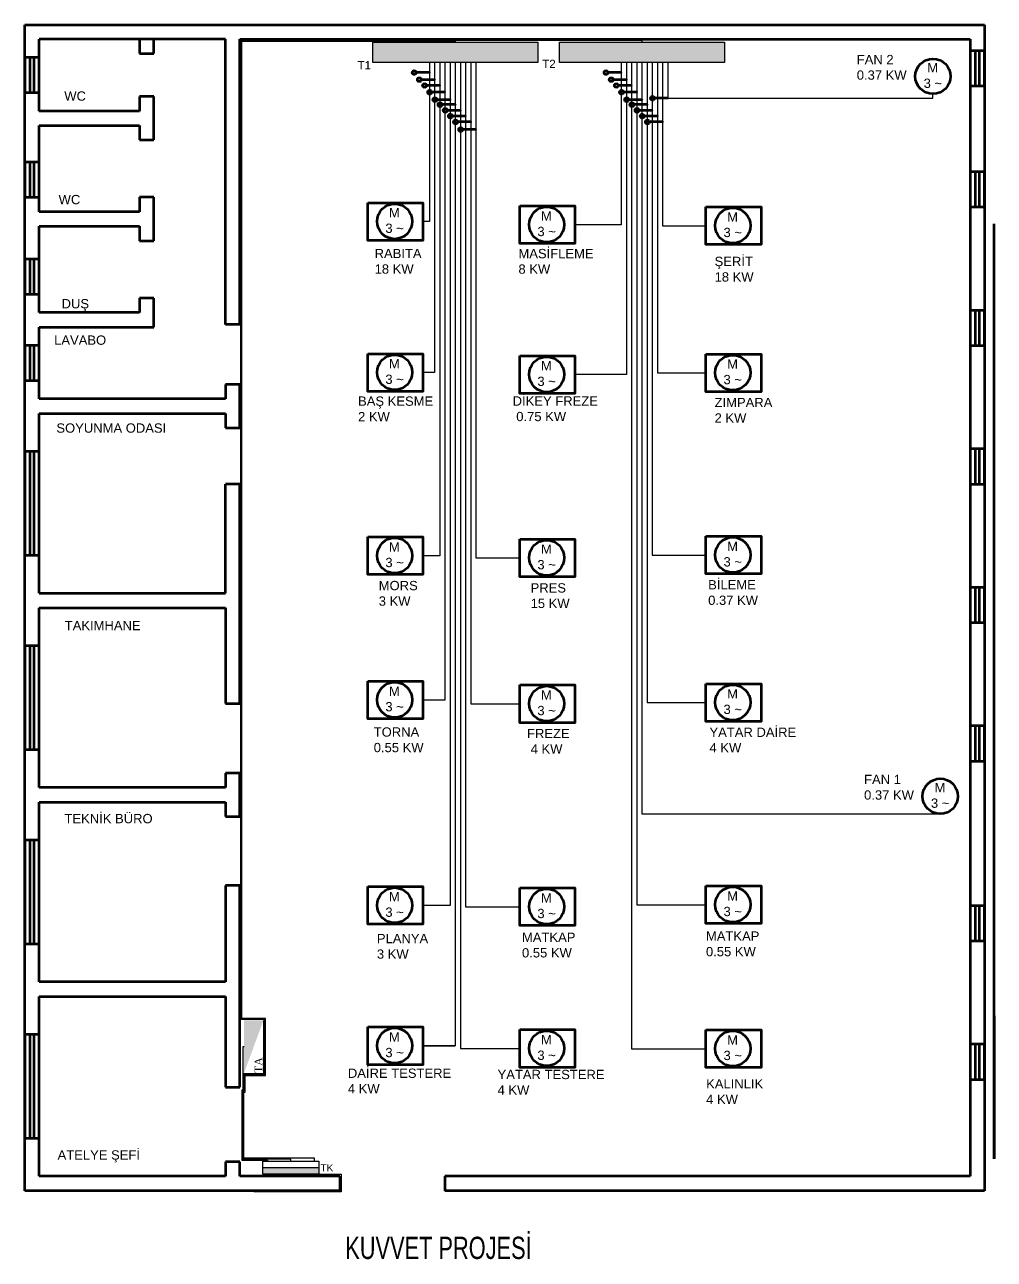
# Model space of a CAD drawing. Header units: millimetres. Extents: x -19303 to 6001, y -2568 to 3403.
# Drawn here: x -12971 to -8284, y -2568 to 3403 of the extents above; entities that cross this region are included whole.
import ezdxf

# ---------------------------------------------------------------- set-up
doc = ezdxf.new("R2010")
doc.units = ezdxf.units.MM
for name, color, linetype in [('AnaHat', 11, 'Continuous'), ('Müşterek', 131, 'Continuous'), ('S', 2, 'Continuous'), ('YazılarY.', 7, 'Continuous')]:
    doc.layers.add(name, color=color, linetype=linetype)
for name, color, linetype, lineweight in [('Duvar', 7, 'Continuous', 20), ('elk035', 3, 'Continuous', 30), ('pencere', 80, 'Continuous', 18)]:
    doc.layers.add(name, color=color, linetype=linetype, lineweight=lineweight)
doc.layers.add('KuvvetliAkım', color=7, linetype='Continuous', true_color=0x9898cc)
doc.styles.add('MEKAN', font='times.ttf')
doc.styles.get("Standard").update_dxf_attribs({"font": 'arial.ttf'})
doc.styles.add('style1', font='arial.ttf')

# ---------------------------------------------------------------- blocks, each defined once
blk = doc.blocks.new('B')
at = {"layer": 'elk035'}
blk.add_hatch(color=256, dxfattribs=at).paths.add_polyline_path([(2.5, 0, 1), (-2.5, 0, 1)])
blk.add_circle((0, 0), 2.5, dxfattribs=at)

msp = doc.modelspace()

# ---------------------------------------------------------------- hatches: boundary and pattern name
at = {"layer": 'AnaHat'}
h = msp.add_hatch(color=256, dxfattribs=at)
h.dxf.hatch_style = 1
h.paths.add_polyline_path([(-11548.3, -2156.1), (-11548.3, -2124.7), (-11819.6, -2124.7), (-11819.6, -2156.1)])
at = {"layer": 'KuvvetliAkım', "true_color": 0x9898cc}
h = msp.add_hatch(color=253, dxfattribs=at)
h.dxf.hatch_style = 1
h.paths.add_polyline_path([(-10490.5, 3220), (-10490.5, 3318.3), (-11288.3, 3318.3), (-11288.3, 3220)])
h = msp.add_hatch(color=253, dxfattribs=at)
h.dxf.hatch_style = 1
h.paths.add_polyline_path([(-9588.1, 3220), (-9588.1, 3318.3), (-10385.9, 3318.3), (-10385.9, 3220)])
at = {"layer": 'YazılarY.', "lineweight": 60}
msp.add_hatch(color=2, dxfattribs=at).paths.add_polyline_path([(-11816.9, -1413), (-11910.6, -1413), (-11910.6, -1667.9)])

# ---------------------------------------------------------------- linework, layer by layer
at = {"linetype": 'Continuous', "lineweight": 211}
for p, q in [((-12970.8, 3333.3), (-12970.8, 3403.3)), ((-12970.8, 3403.3), (-8400.8, 3403.3)), ((-8400.8, 3403.3), (-8330.8, 3403.3)), ((-8330.8, 3403.3), (-8330.8, -2166.7)), ((-12970.8, -2236.7), (-12970.8, 3333.3)), ((-12900.8, 2985.8), (-12900.8, 3333.3)), ((-12000.8, 3333.3), (-12900.8, 3333.3)), ((-12415.8, 3333.3), (-12415.8, 3263.3)), ((-12345.8, 3263.3), (-12345.8, 3333.3)), ((-12000.8, 1953.8), (-12000.8, 3333.3)), ((-11930.8, 3333.3), (-8400.8, 3333.3)), ((-11930.8, 1953.8), (-11930.8, 3333.3)), ((-8400.8, 3333.3), (-8400.8, -2166.7)), ((-12900.8, 3244.6), (-12970.8, 3244.6)), ((-12970.8, 3244.6), (-12970.8, 3074.6)), ((-12925.8, 3244.6), (-12945.8, 3244.6)), ((-12945.8, 3244.6), (-12945.8, 3074.6)), ((-12925.8, 3074.6), (-12925.8, 3244.6)), ((-12900.8, 3159.6), (-12900.8, 3244.6)), ((-12415.8, 3263.3), (-12345.8, 3263.3)), ((-8330.8, 3277.7), (-8400.8, 3277.7)), ((-8400.8, 3277.7), (-8400.8, 3107.7)), ((-8355.8, 3277.7), (-8375.8, 3277.7)), ((-8375.8, 3277.7), (-8375.8, 3107.7)), ((-8355.8, 3107.7), (-8355.8, 3277.7)), ((-8330.8, 3192.7), (-8330.8, 3277.7)), ((-8330.8, 3107.7), (-8330.8, 3192.7)), ((-12900.8, 3074.6), (-12900.8, 3159.6)), ((-8400.8, 3107.7), (-8330.8, 3107.7)), ((-12970.8, 3074.6), (-12900.8, 3074.6)), ((-12900.8, 2985.8), (-12900.8, 3074.6)), ((-12345.8, 3055.8), (-12415.8, 3055.8)), ((-12415.8, 3055.8), (-12415.8, 2985.8)), ((-12345.8, 2985.8), (-12345.8, 3055.8)), ((-12415.8, 2985.8), (-12900.8, 2985.8)), ((-12345.8, 2845.8), (-12345.8, 2985.8)), ((-12900.8, 2498.3), (-12900.8, 2915.8)), ((-12900.8, 2568.3), (-12900.8, 2915.8)), ((-12900.8, 2915.8), (-12415.8, 2915.8)), ((-12415.8, 2915.8), (-12415.8, 2845.8)), ((-12415.8, 2845.8), (-12345.8, 2845.8)), ((-12900.8, 2738.3), (-12970.8, 2738.3)), ((-12970.8, 2738.3), (-12970.8, 2568.3)), ((-12925.8, 2738.3), (-12945.8, 2738.3)), ((-12945.8, 2738.3), (-12945.8, 2568.3)), ((-12925.8, 2568.3), (-12925.8, 2738.3)), ((-12900.8, 2653.3), (-12900.8, 2738.3)), ((-8330.8, 2691.7), (-8400.8, 2691.7)), ((-8400.8, 2691.7), (-8400.8, 2521.7)), ((-8355.8, 2691.7), (-8375.8, 2691.7)), ((-8375.8, 2691.7), (-8375.8, 2521.7)), ((-8355.8, 2521.7), (-8355.8, 2691.7)), ((-8330.8, 2606.7), (-8330.8, 2691.7)), ((-12900.8, 2568.3), (-12900.8, 2653.3)), ((-12970.8, 2568.3), (-12900.8, 2568.3)), ((-12900.8, 2498.3), (-12900.8, 2587.1)), ((-12345.8, 2568.3), (-12415.8, 2568.3)), ((-12415.8, 2568.3), (-12415.8, 2498.3)), ((-12345.8, 2498.3), (-12345.8, 2568.3)), ((-8330.8, 2521.7), (-8330.8, 2606.7)), ((-8400.8, 2521.7), (-8330.8, 2521.7)), ((-12415.8, 2498.3), (-12900.8, 2498.3)), ((-12345.8, 2358.3), (-12345.8, 2498.3)), ((-12900.8, 2010.8), (-12900.8, 2428.3)), ((-12900.8, 2080.8), (-12900.8, 2428.3)), ((-12900.8, 2428.3), (-12415.8, 2428.3)), ((-12415.8, 2428.3), (-12415.8, 2358.3)), ((-12415.8, 2358.3), (-12345.8, 2358.3)), ((-12900.8, 2269.6), (-12970.8, 2269.6)), ((-12970.8, 2269.6), (-12970.8, 2099.6)), ((-12925.8, 2269.6), (-12945.8, 2269.6)), ((-12945.8, 2269.6), (-12945.8, 2099.6)), ((-12925.8, 2099.6), (-12925.8, 2269.6)), ((-12900.8, 2184.6), (-12900.8, 2269.6)), ((-12900.8, 2099.6), (-12900.8, 2184.6)), ((-12970.8, 2099.6), (-12900.8, 2099.6)), ((-12900.8, 2010.8), (-12900.8, 2099.6)), ((-12345.8, 2080.8), (-12415.8, 2080.8)), ((-12415.8, 2080.8), (-12415.8, 2010.8)), ((-12345.8, 2010.8), (-12345.8, 2080.8)), ((-12415.8, 2010.8), (-12900.8, 2010.8)), ((-12345.8, 1940.8), (-12345.8, 2010.8)), ((-8330.8, 2021.7), (-8400.8, 2021.7)), ((-8400.8, 2021.7), (-8400.8, 1851.7)), ((-8355.8, 2021.7), (-8375.8, 2021.7)), ((-8375.8, 2021.7), (-8375.8, 1851.7)), ((-8355.8, 1851.7), (-8355.8, 2021.7)), ((-8330.8, 1936.7), (-8330.8, 2021.7)), ((-12900.8, 1593.3), (-12900.8, 1940.8)), ((-12900.8, 1940.8), (-12345.8, 1940.8)), ((-11930.8, 1953.8), (-12000.8, 1953.8)), ((-8330.8, 1851.7), (-8330.8, 1936.7)), ((-12900.8, 1852.1), (-12970.8, 1852.1)), ((-12970.8, 1852.1), (-12970.8, 1682.1)), ((-12925.8, 1852.1), (-12945.8, 1852.1)), ((-12945.8, 1852.1), (-12945.8, 1682.1)), ((-12925.8, 1682.1), (-12925.8, 1852.1)), ((-12900.8, 1767.1), (-12900.8, 1852.1)), ((-8400.8, 1851.7), (-8330.8, 1851.7)), ((-12900.8, 1682.1), (-12900.8, 1767.1)), ((-12970.8, 1682.1), (-12900.8, 1682.1)), ((-11930.8, 1663.3), (-12000.8, 1663.3)), ((-12000.8, 1663.3), (-12000.8, 1593.3)), ((-11930.8, 1593.3), (-11930.8, 1663.3)), ((-12000.8, 1593.3), (-12900.8, 1593.3)), ((-11930.8, 1523.3), (-11930.8, 1593.3)), ((-12900.8, 653.3), (-12900.8, 1523.3)), ((-12900.8, 1523.3), (-12000.8, 1523.3)), ((-12000.8, 1523.3), (-12000.8, 1453.3)), ((-11930.8, 1453.3), (-11930.8, 1523.3)), ((-12000.8, 1453.3), (-11930.8, 1453.3)), ((-12900.8, 1338.3), (-12970.8, 1338.3)), ((-12970.8, 1338.3), (-12970.8, 838.3)), ((-12925.8, 1338.3), (-12945.8, 1338.3)), ((-12945.8, 1338.3), (-12945.8, 838.3)), ((-12925.8, 838.3), (-12925.8, 1338.3)), ((-12900.8, 1088.3), (-12900.8, 1338.3)), ((-8330.8, 1351.7), (-8400.8, 1351.7)), ((-8400.8, 1351.7), (-8400.8, 1181.7)), ((-8355.8, 1351.7), (-8375.8, 1351.7)), ((-8375.8, 1351.7), (-8375.8, 1181.7)), ((-8355.8, 1181.7), (-8355.8, 1351.7)), ((-8330.8, 1266.7), (-8330.8, 1351.7)), ((-8330.8, 1181.7), (-8330.8, 1266.7)), ((-11930.8, 1181.5), (-12000.8, 1181.5)), ((-12000.8, 653.3), (-12000.8, 1181.5)), ((-11930.8, 583.3), (-11930.8, 1181.5)), ((-8400.8, 1181.7), (-8330.8, 1181.7)), ((-12900.8, 838.3), (-12900.8, 1088.3)), ((-12970.8, 838.3), (-12900.8, 838.3)), ((-12900.8, 653.3), (-12900.8, 838.3)), ((-8330.8, 681.7), (-8400.8, 681.7)), ((-8400.8, 681.7), (-8400.8, 511.7)), ((-8355.8, 681.7), (-8375.8, 681.7)), ((-8375.8, 681.7), (-8375.8, 511.7)), ((-8355.8, 511.7), (-8355.8, 681.7)), ((-8330.8, 596.7), (-8330.8, 681.7)), ((-12900.8, 653.3), (-12000.8, 653.3)), ((-12900.8, -286.7), (-12900.8, 583.3)), ((-12900.8, 583.3), (-12000.8, 583.3)), ((-12000.8, 583.3), (-12000.8, 120)), ((-11930.8, 120), (-11930.8, 583.3)), ((-8330.8, 511.7), (-8330.8, 596.7)), ((-8400.8, 511.7), (-8330.8, 511.7)), ((-12900.8, 398.3), (-12970.8, 398.3)), ((-12970.8, 398.3), (-12970.8, -101.7)), ((-12925.8, 398.3), (-12945.8, 398.3)), ((-12945.8, 398.3), (-12945.8, -101.7)), ((-12925.8, -101.7), (-12925.8, 398.3)), ((-12900.8, 148.3), (-12900.8, 398.3)), ((-12900.8, -101.7), (-12900.8, 148.3)), ((-12000.8, 120), (-11930.8, 120)), ((-8330.8, 11.7), (-8400.8, 11.7)), ((-8400.8, 11.7), (-8400.8, -158.3)), ((-8355.8, 11.7), (-8375.8, 11.7)), ((-8375.8, 11.7), (-8375.8, -158.3)), ((-8355.8, -158.3), (-8355.8, 11.7)), ((-8330.8, -73.3), (-8330.8, 11.7)), ((-12970.8, -101.7), (-12900.8, -101.7)), ((-12900.8, -286.7), (-12900.8, -101.7)), ((-8330.8, -158.3), (-8330.8, -73.3)), ((-8400.8, -158.3), (-8330.8, -158.3)), ((-11930.8, -216.7), (-12000.8, -216.7)), ((-12000.8, -216.7), (-12000.8, -286.7)), ((-11930.8, -286.7), (-11930.8, -216.7)), ((-12000.8, -286.7), (-12900.8, -286.7)), ((-11930.8, -426.7), (-11930.8, -286.7)), ((-12900.8, -1226.7), (-12900.8, -356.7)), ((-12900.8, -356.7), (-12000.8, -356.7)), ((-12000.8, -356.7), (-12000.8, -426.7)), ((-12000.8, -426.7), (-11930.8, -426.7)), ((-12900.8, -541.7), (-12970.8, -541.7)), ((-12970.8, -541.7), (-12970.8, -1041.7)), ((-12925.8, -541.7), (-12945.8, -541.7)), ((-12945.8, -541.7), (-12945.8, -1041.7)), ((-12925.8, -1041.7), (-12925.8, -541.7)), ((-12900.8, -791.7), (-12900.8, -541.7)), ((-11930.8, -759.5), (-12000.8, -759.5)), ((-12000.8, -759.5), (-12000.8, -1226.7)), ((-11930.8, -1226.7), (-11930.8, -759.5)), ((-12900.8, -1041.7), (-12900.8, -791.7)), ((-8330.8, -858.3), (-8400.8, -858.3)), ((-8400.8, -858.3), (-8400.8, -1028.3)), ((-8355.8, -858.3), (-8375.8, -858.3)), ((-8375.8, -858.3), (-8375.8, -1028.3)), ((-8355.8, -1028.3), (-8355.8, -858.3)), ((-8330.8, -943.3), (-8330.8, -858.3)), ((-8330.8, -1028.3), (-8330.8, -943.3)), ((-12970.8, -1041.7), (-12900.8, -1041.7)), ((-12900.8, -1226.7), (-12900.8, -1041.7)), ((-8400.8, -1028.3), (-8330.8, -1028.3)), ((-12000.8, -1226.7), (-12900.8, -1226.7)), ((-11930.8, -1296.7), (-11930.8, -1226.7)), ((-12900.8, -2166.7), (-12900.8, -1296.7)), ((-12900.8, -1296.7), (-12000.8, -1296.7)), ((-12000.8, -1296.7), (-12000.8, -1735.3)), ((-11930.8, -1735.3), (-11930.8, -1296.7)), ((-12900.8, -1481.7), (-12970.8, -1481.7)), ((-12970.8, -1481.7), (-12970.8, -1981.7)), ((-12925.8, -1481.7), (-12945.8, -1481.7)), ((-12945.8, -1481.7), (-12945.8, -1981.7)), ((-12925.8, -1981.7), (-12925.8, -1481.7)), ((-12900.8, -1731.7), (-12900.8, -1481.7)), ((-8330.8, -1528.3), (-8400.8, -1528.3)), ((-8400.8, -1528.3), (-8400.8, -1698.3)), ((-8355.8, -1528.3), (-8375.8, -1528.3)), ((-8375.8, -1528.3), (-8375.8, -1698.3)), ((-8355.8, -1698.3), (-8355.8, -1528.3)), ((-8330.8, -1613.3), (-8330.8, -1528.3)), ((-8330.8, -1698.3), (-8330.8, -1613.3)), ((-12900.8, -1981.7), (-12900.8, -1731.7)), ((-8400.8, -1698.3), (-8330.8, -1698.3)), ((-12000.8, -1735.3), (-11930.8, -1735.3)), ((-12970.8, -1981.7), (-12900.8, -1981.7)), ((-11930.8, -2096.7), (-12000.8, -2096.7)), ((-12000.8, -2096.7), (-12000.8, -2166.7)), ((-11930.8, -2166.7), (-11930.8, -2096.7)), ((-12000.8, -2166.7), (-12900.8, -2166.7)), ((-11446.7, -2166.7), (-11930.8, -2166.7)), ((-11446.7, -2166.7), (-11446.7, -2236.7)), ((-8400.8, -2166.7), (-10939.2, -2166.7)), ((-10939.2, -2166.7), (-10939.2, -2236.7)), ((-8330.8, -2166.7), (-8330.8, -2236.7)), ((-12900.8, -2236.7), (-12970.8, -2236.7)), ((-11446.7, -2236.7), (-12900.8, -2236.7)), ((-8330.8, -2236.7), (-10939.2, -2236.7))]:
    msp.add_line(p, q, dxfattribs=at)
at = {"linetype": 'Continuous', "lineweight": 211, "transparency": 33554687}
msp.add_line((-8283.7, -2081.7), (-8283.7, 2440.8), dxfattribs=at)
at = {"color": 18, "linetype": 'Continuous', "lineweight": 211, "true_color": 0x000000, "transparency": 33554687}
msp.add_line((-8283.7, -1390.4), (-8283.7, -2081.7), dxfattribs=at)
at = {"linetype": 'Continuous', "lineweight": 211}
for points in [[(-11312.7, 2542.3), (-11045.7, 2542.3), (-11045.7, 2359.9), (-11312.7, 2359.9)], [(-10577.9, 2526.7), (-10310.9, 2526.7), (-10310.9, 2344.3), (-10577.9, 2344.3)], [(-9678.1, 2522), (-9411.1, 2522), (-9411.1, 2339.5), (-9678.1, 2339.5)], [(-11312.7, 1811.9), (-11045.7, 1811.9), (-11045.7, 1629.5), (-11312.7, 1629.5)], [(-10577.9, 1802), (-10310.9, 1802), (-10310.9, 1619.6), (-10577.9, 1619.6)], [(-9678.1, 1810.4), (-9411.1, 1810.4), (-9411.1, 1628), (-9678.1, 1628)], [(-11312.7, 925.7), (-11045.7, 925.7), (-11045.7, 743.3), (-11312.7, 743.3)], [(-10577.9, 915.1), (-10310.9, 915.1), (-10310.9, 732.7), (-10577.9, 732.7)], [(-9678.1, 928.9), (-9411.1, 928.9), (-9411.1, 746.5), (-9678.1, 746.5)], [(-11312.7, 228.1), (-11045.7, 228.1), (-11045.7, 45.6), (-11312.7, 45.6)], [(-10577.9, 209.6), (-10310.9, 209.6), (-10310.9, 27.2), (-10577.9, 27.2)], [(-9678.1, 215.4), (-9411.1, 215.4), (-9411.1, 33), (-9678.1, 33)], [(-11312.7, -765.7), (-11045.7, -765.7), (-11045.7, -948.1), (-11312.7, -948.1)], [(-10577.9, -771.9), (-10310.9, -771.9), (-10310.9, -954.4), (-10577.9, -954.4)], [(-9678.1, -762.4), (-9411.1, -762.4), (-9411.1, -944.8), (-9678.1, -944.8)], [(-11312.7, -1444.4), (-11045.7, -1444.4), (-11045.7, -1626.9), (-11312.7, -1626.9)], [(-10577.9, -1457.5), (-10310.9, -1457.5), (-10310.9, -1640), (-10577.9, -1640)], [(-9678.1, -1458.7), (-9411.1, -1458.7), (-9411.1, -1641.2), (-9678.1, -1641.2)]]:
    msp.add_lwpolyline(points, close=True, dxfattribs=at)
for centre in [(-8580.2, 3153.5), (-11182.3, 2452), (-10447.6, 2436.5), (-9547.8, 2431.7), (-11182.3, 1721.7), (-10447.6, 1711.8), (-9547.8, 1720.1), (-11182.3, 835.5), (-10447.6, 824.9), (-9547.8, 838.6), (-11182.3, 137.8), (-10447.6, 119.4), (-9547.8, 125.2), (-8544.9, -328.6), (-11182.3, -856), (-9547.8, -852.6), (-10447.6, -862.2), (-11182.3, -1534.7), (-10447.6, -1547.8), (-9547.8, -1549)]:
    msp.add_circle(centre, 85.3, dxfattribs=at)
at = {"layer": 'AnaHat', "color": 253, "true_color": 0x9898cc}
for p, q in [((-11014.4, 3220), (-11014.4, 3215)), ((-10989.4, 3220), (-10989.4, 3215)), ((-10964.4, 3220), (-10964.4, 3215)), ((-10939.4, 3220), (-10939.4, 3215)), ((-10914.4, 3220), (-10914.4, 3215)), ((-10889.4, 3220), (-10889.4, 3215)), ((-10864.4, 3220), (-10864.4, 3215)), ((-10839.4, 3220), (-10839.4, 3215)), ((-10814.4, 3220), (-10814.4, 3215)), ((-10789.4, 3220), (-10789.4, 3215)), ((-10087, 3220), (-10087, 3215)), ((-10062, 3220), (-10062, 3215)), ((-10037, 3220), (-10037, 3215)), ((-10012, 3220), (-10012, 3215)), ((-9987, 3220), (-9987, 3215)), ((-9962, 3220), (-9962, 3215)), ((-9937, 3220), (-9937, 3215)), ((-9912, 3220), (-9912, 3215)), ((-9887, 3220), (-9887, 3215)), ((-9862, 3220), (-9862, 3215))]:
    msp.add_line(p, q, dxfattribs=at)
at = {"layer": 'AnaHat'}
for p, q in [((-11910.6, -1540.5), (-11915.7, -1540.5)), ((-11819.6, -2124.7), (-11548.3, -2124.7))]:
    msp.add_line(p, q, dxfattribs=at)
for points in [[(-11684, -2093.4), (-11684, -2083.4), (-11915.8, -2083.4), (-11915.8, -2083.4), (-11915.7, -1755.3), (-11915.7, -1755.3), (-11910.7, -1755.3), (-11910.7, -1674), (-11910.7, -1674), (-11816.9, -1674), (-11811.9, -1674), (-11811.9, -1413), (-11811.9, -1408), (-11925.8, -1408), (-11925.8, -1408), (-11925.8, 3328.3), (-11925.8, 3328.3), (-9987, 3328.3), (-9987, 3318.3)], [(-11570.6, -2093.4), (-11570.6, -2078.4), (-11910.8, -2078.4), (-11910.7, -1760.3), (-11905.7, -1760.3), (-11905.7, -1679), (-11816.9, -1679), (-11806.9, -1679), (-11806.9, -1413), (-11806.9, -1403), (-11920.8, -1403), (-11920.8, 3323.3), (-10889.4, 3323.3), (-10889.4, 3318.3)], [(-11915.7, -1540.5), (-11915.7, -1745.3), (-11915.7, -1750.3), (-11920.8, -1750.3), (-11920.8, -2088.4), (-11920.8, -2088.4), (-11797.3, -2088.4), (-11797.3, -2093.4), (-11797.3, -2088.4)]]:
    msp.add_lwpolyline(points, dxfattribs=at)
msp.add_lwpolyline([(-11819.6, -2093.4), (-11548.3, -2093.4), (-11548.3, -2156.1), (-11819.6, -2156.1)], close=True, dxfattribs=at)
at = {"layer": 'AnaHat', "color": 6}
msp.add_lwpolyline([(-11684, -2156.7), (-11446.7, -2156.7), (-11441.7, -2156.7), (-11441.7, -2236.7), (-11441.7, -2241.7), (-11862.6, -2241.7)], dxfattribs=at)
at = {"layer": 'KuvvetliAkım', "color": 253, "true_color": 0x9898cc}
for points in [[(-11288.3, 3318.3), (-10490.5, 3318.3), (-10490.5, 3220), (-11288.3, 3220)], [(-10385.9, 3318.3), (-9588.1, 3318.3), (-9588.1, 3220), (-10385.9, 3220)]]:
    msp.add_lwpolyline(points, close=True, dxfattribs=at)
for points in [[(-10889.4, 3220), (-10889.4, -1535.7), (-11045.7, -1535.7), (-10889.4, -1535.7)], [(-10914.4, 3215), (-10914.4, -856.9), (-11045.7, -856.9)], [(-10939.4, 3215), (-10939.4, 136.9), (-11045.7, 136.9)], [(-10964.4, 3215), (-10964.4, 834.5), (-11045.7, 834.5)], [(-10989.4, 3215), (-10989.4, 1720.7), (-11045.7, 1720.7)], [(-11014.4, 3215), (-11014.4, 2451.1), (-11045.7, 2451.1)], [(-10864.4, 3215), (-10864.4, -1548.8), (-10577.9, -1548.8)], [(-10839.4, 3215), (-10839.4, -863.2), (-10577.9, -863.2)], [(-10814.4, 3215), (-10814.4, 118.4), (-10577.9, 118.4)], [(-10789.4, 3215), (-10789.4, 823.9), (-10577.9, 823.9)], [(-10087, 3215), (-10087, 2435.5), (-10310.9, 2435.5)], [(-10062, 3215), (-10062, 1710.8), (-10310.9, 1710.8)], [(-10037, 3215), (-10037, -1549.9), (-9678.1, -1549.9)], [(-10012, 3215), (-10012, -853.6), (-9678.1, -853.6)], [(-9987, 3215), (-9987, -413.9), (-8544.9, -413.9)], [(-9962, 3215), (-9962, 124.2), (-9678.1, 124.2)], [(-9937, 3215), (-9937, 837.7), (-9678.1, 837.7)], [(-9912, 3215), (-9912, 1719.2), (-9678.1, 1719.2)], [(-9887, 3215), (-9887, 2430.8), (-9678.1, 2430.8)], [(-9862, 3215), (-9862, 3047.6), (-8580.2, 3047.6), (-8580.2, 3068.2)]]:
    msp.add_lwpolyline(points, dxfattribs=at)
at = {"layer": 'Müşterek'}
msp.add_line((-11816.9, -1661.3), (-11816.9, -1661.3), dxfattribs=at)
at = {"layer": 'S', "color": 3}
for p in [(-11816.9, -1413), (-11910.9, -1669)]:
    msp.add_line(p, (-11816.9, -1669), dxfattribs=at)
at = {"layer": 'YazılarY.', "lineweight": 211}
for p, q in [((-11014.4, 3171.6), (-11078.4, 3171.6)), ((-10087, 3171.6), (-10151.1, 3171.6)), ((-10989.4, 3137.4), (-11053.4, 3137.4)), ((-10964.4, 3109.2), (-11028.4, 3109.2)), ((-10062, 3137.4), (-10126.1, 3137.4)), ((-10037, 3109.2), (-10101.1, 3109.2)), ((-10939.4, 3076.5), (-11003.4, 3076.5)), ((-10012, 3076.5), (-10076.1, 3076.5)), ((-9862, 3047.6), (-9926.1, 3047.6)), ((-10914.4, 3040.6), (-10978.4, 3040.6)), ((-10889.4, 3016.6), (-10953.4, 3016.6)), ((-10864.4, 2988.8), (-10928.4, 2988.8)), ((-9987, 3040.6), (-10051.1, 3040.6)), ((-9962, 3016.6), (-10026.1, 3016.6)), ((-9937, 2988.8), (-10001.1, 2988.8)), ((-10839.4, 2961), (-10903.4, 2961)), ((-10814.4, 2932.7), (-10878.4, 2932.7)), ((-9912, 2961), (-9976.1, 2961)), ((-9887, 2932.7), (-9951.1, 2932.7)), ((-10789.4, 2896.2), (-10853.4, 2896.2))]:
    msp.add_line(p, q, dxfattribs=at)
at = {"layer": 'YazılarY.', "color": 2, "lineweight": 211, "true_color": 0xf1eb1f}
for centre in [(-11088, 3171.6), (-10160.6, 3171.6), (-11063, 3137.4), (-11038, 3109.2), (-10135.6, 3137.4), (-10110.6, 3109.2), (-11013, 3076.5), (-10988, 3040.6), (-10085.6, 3076.5), (-10060.6, 3040.6), (-9935.6, 3047.6), (-10963, 3016.6), (-10938, 2988.8), (-10035.6, 3016.6), (-10010.6, 2988.8), (-10913, 2961), (-10888, 2932.7), (-9985.6, 2961), (-9960.6, 2932.7), (-10863, 2896.2)]:
    msp.add_circle(centre, 9.55, dxfattribs=at)

# ---------------------------------------------------------------- block references
at = {"layer": 'Duvar', "rotation": 289.6047395526663}
for p in [(-11014.4, 3171.6), (-10087, 3171.6), (-10989.4, 3137.4), (-10964.4, 3109.2), (-10062, 3137.4), (-10037, 3109.2), (-10939.4, 3076.5), (-10012, 3076.5), (-9862, 3047.6), (-10914.4, 3040.6), (-10889.4, 3016.6), (-10864.4, 2988.8), (-9987, 3040.6), (-9962, 3016.6), (-9937, 2988.8), (-10839.4, 2961), (-10814.4, 2932.7), (-9912, 2961), (-9887, 2932.7), (-10789.4, 2896.2)]:
    msp.add_blockref('B', p, dxfattribs=at)

# ---------------------------------------------------------------- texts
at = {"linetype": 'Continuous', "lineweight": 211, "char_height": 45, "attachment_point": 1}
for s, width, insert in [('FAN 2\\P0.37 KW', 487.854, (-8948.5, 3257.2)), (' M \\P3 ~', 146.777, (-8625.2, 3217.6)), ('WC', 340.711, (-12779.4, 3080.7)), ('WC', 340.711, (-12806.8, 2580)), (' M \\P3 ~', 146.777, (-11227.3, 2516.2)), (' M \\P3 ~', 146.777, (-10492.5, 2500.6)), (' M \\P3 ~', 146.777, (-9592.7, 2495.9)), ('MASİFLEME\\P8 KW', 487.854, (-10584, 2318.8)), ('RABITA\\P18 KW', 205.107, (-11279.3, 2319.1)), ('ŞERİT\\P18 KW', 487.854, (-9635.8, 2280.8)), ('DUŞ', 340.711, (-12792.4, 2076.4)), ('LAVABO', 340.711, (-12828.5, 1900.1)), (' M \\P3 ~', 146.777, (-11227.3, 1785.8)), (' M \\P3 ~', 146.777, (-10492.5, 1775.9)), (' M \\P3 ~', 146.777, (-9592.7, 1784.3)), ('DİKEY FREZE\\P 0.75 KW', 487.854, (-10612, 1605.7)), ('BAŞ KESME 2 KW', 378.401, (-11359.3, 1605.1)), ('ZIMPARA\\P2 KW', 487.854, (-9635.8, 1598.4)), (' M \\P3 ~', 146.777, (-11227.3, 899.6)), (' M \\P3 ~', 146.777, (-9592.7, 902.8)), (' M \\P3 ~', 146.777, (-10492.5, 889)), ('BİLEME\\P0.37 KW', 487.854, (-9666.9, 716.9)), ('MORS\\P3 KW', 205.107, (-11259.4, 713)), ('PRES\\P15 KW', 487.854, (-10525.2, 701.7)), (' M \\P3 ~', 146.777, (-11227.3, 202)), (' M \\P3 ~', 146.777, (-10492.5, 183.5)), (' M \\P3 ~', 146.777, (-9592.7, 189.3)), ('TORNA\\P0.55 KW', 259.744, (-11283.5, 4.6)), ('YATAR DAİRE\\P4 KW', 487.854, (-9660.4, 3.4)), ('FREZE\\P 4 KW', 487.854, (-10542.4, -2.5)), ('FAN 1\\P0.37 KW', 487.854, (-8913.1, -224.9)), (' M \\P3 ~', 146.777, (-8589.8, -264.5)), (' M \\P3 ~', 146.777, (-11227.3, -791.8)), (' M \\P3 ~', 146.777, (-10492.5, -798.1)), (' M \\P3 ~', 146.777, (-9592.7, -788.5)), ('PLANYA\\P3 KW', 343.956, (-11268.3, -994.3)), ('MATKAP\\P0.55 KW', 487.854, (-10566.9, -988.3)), ('MATKAP\\P0.55 KW', 487.854, (-9677.5, -982.5)), (' M \\P3 ~', 146.777, (-11227.3, -1470.6)), (' M \\P3 ~', 146.777, (-10492.5, -1483.7)), (' M \\P3 ~', 146.777, (-9592.7, -1484.8)), ('DAİRE TESTERE 4 KW', 512.405, (-11408.5, -1645.7)), ('YATAR TESTERE 4 KW', 529.412, (-10684.8, -1651.8)), ('KALINLIK\\P4 KW', 487.854, (-9676.6, -1697.1))]:
    msp.add_mtext_dynamic_manual_height_columns(s, width=width, gutter_width=12.5, heights=[0], dxfattribs=dict(at, insert=insert))
for s, insert, width in [('SOYUNMA ODASI', (-12817.6, 1474.8), 693.922), ('TAKIMHANE', (-12777.1, 519.6), 340.711), ('TEKNİK BÜRO', (-12778.5, -414.1), 462.316), ('ATELYE ŞEFİ', (-12811.8, -2041), 555.9)]:
    msp.add_mtext(s, dxfattribs=dict(at, insert=insert, width=width))
at = {"layer": 'AnaHat', "insert": (-11541, -2108.5), "char_height": 34.95, "attachment_point": 1}
msp.add_mtext_dynamic_manual_height_columns('TK', width=61.824, gutter_width=31.2, heights=[0], dxfattribs=at)
at = {"layer": 'KuvvetliAkım', "color": 253, "true_color": 0x9898cc, "char_height": 40, "attachment_point": 1}
for s, insert in [('^IT1', (-11521.9, 3227.2)), ('^IT2', (-10629, 3233.8))]:
    msp.add_mtext_dynamic_manual_height_columns(s, width=420.498, gutter_width=12.5, heights=[0], dxfattribs=dict(at, insert=insert))
at = {"layer": 'pencere', "style": 'style1', "width": 0.7}
msp.add_text('KUVVET PROJESİ', height=107.676, dxfattribs=at).set_placement((-11421.1, -2566.8))
at = {"layer": 'YazılarY.', "lineweight": 211, "char_height": 9.152, "attachment_point": 1, "rotation": 90}
for s, insert in [('{\\C9;\\c13289671;1}', (-11093.3, 3168.8)), ('{\\C9;\\c13289671;1}', (-10165.9, 3168.8)), ('{\\C9;\\c13289671;2}', (-11068.3, 3134.7)), ('{\\C9;\\c13289671;3}', (-11043.3, 3106.4)), ('{\\C9;\\c13289671;2}', (-10140.9, 3134.7)), ('{\\C9;\\c13289671;3}', (-10115.9, 3106.4)), ('{\\C9;\\c13289671;4}', (-11018.3, 3073.8)), ('{\\C9;\\c13289671;4}', (-10090.9, 3073.8)), ('{\\C9;\\c13289671;10}', (-9940.9, 3042.2)), ('{\\C9;\\c13289671;5}', (-10993.3, 3037.8)), ('{\\C9;\\c13289671;6}', (-10968.3, 3013.8)), ('{\\C9;\\c13289671;7}', (-10943.3, 2986)), ('{\\C9;\\c13289671;5}', (-10065.9, 3037.8)), ('{\\C9;\\c13289671;6}', (-10040.9, 3013.8)), ('{\\C9;\\c13289671;7}', (-10015.9, 2986)), ('{\\C9;\\c13289671;8}', (-10918.3, 2958.2)), ('{\\C9;\\c13289671;9}', (-10893.3, 2930)), ('{\\C9;\\c13289671;8}', (-9990.9, 2958.2)), ('{\\C9;\\c13289671;9}', (-9965.9, 2930)), ('{\\C9;\\c13289671;10}', (-10868.3, 2890.8))]:
    msp.add_mtext_dynamic_manual_height_columns(s, width=20.968, gutter_width=45.8, heights=[0], dxfattribs=dict(at, insert=insert))
at = {"layer": 'YazılarY.', "color": 2, "insert": (-11859.3, -1667), "char_height": 37.65, "attachment_point": 1, "rotation": 90, "style": 'MEKAN'}
msp.add_mtext_dynamic_manual_height_columns('TA', width=206.249, gutter_width=47.1, heights=[0], dxfattribs=at)

doc.saveas('drawing.dxf')
